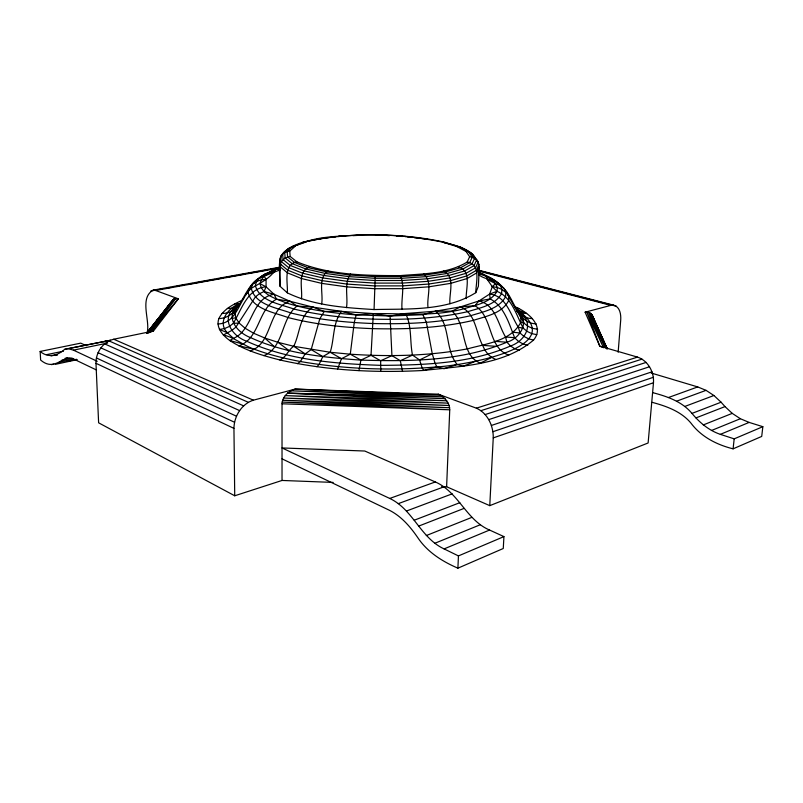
<?xml version="1.0" encoding="UTF-8"?>
<svg xmlns="http://www.w3.org/2000/svg" width="803" height="803" viewBox="0 0 803 803"><rect width="100%" height="100%" fill="white"/><g stroke="black" fill="none" stroke-linecap="round" stroke-linejoin="round"><path stroke-width="1.2" d="M515.375 307.489L518.879 308.663L516.741 309.607C573.733 348.653 457.77 365.957 436.993 366.891C391.473 370.856 345.4 369.32 300.352 361.511C284.784 358.55 269.326 354.846 254.471 349.275C243.47 345.661 234.777 337.421 223.344 335.012L231.866 330.384L235.921 327.122L255.354 296.969L259.399 293.727L264.067 291.539L266.064 286.801L266.074 279.404L264.177 276.182C242.365 282.204 243.098 317.677 218.858 318.59C215.595 327.634 222.933 335.654 229.788 340.502C244.865 350.439 262.44 355.518 279.775 359.945C326.901 370.595 375.613 373.084 423.773 370.444C460.952 366.148 503.601 365.405 533.553 340.07C545.428 325.928 527.149 311.444 514.673 306.646M147.21 332.532C150.261 320.236 139.1 298.214 153.102 290.154L155.672 290.505L178.316 298.816L153.463 331.027L113.735 339.227C103.055 341.737 95.687 352.517 95.979 363.297L98.618 422.82L234.727 495.782L282.024 480.455L282.024 403.779C282.335 396.602 288.638 391.061 295.153 389.104L438.227 394.173L476.37 408.175C487.672 413.113 493.514 426.032 493.243 437.896L489.77 505.649L446.619 486.748L441.64 486.558M300.683 243.7C319.182 235.701 340.833 236.504 360.708 234.827C388.803 234.436 417.078 236.052 444.561 242.225L460.912 247.404L472.606 254.099L478.156 261.919L479.281 266.837L478.387 286.239L475.788 292.673C445.896 311.454 408.004 308.653 374.068 309.556C344.728 307.679 314.224 305.863 287.333 292.854C288.066 283.278 282.746 264.418 296.899 261.818C329.471 275.278 365.666 275.6 400.386 275.6C422.84 273.672 447.311 274.134 467.165 262.029L469.675 256.749L466.041 251.469L456.817 246.531L442.844 242.225C454.99 245.327 471.662 248.107 476.952 261.316M301.446 298.907C302.821 289.17 296.789 271.294 309.767 266.787M321.642 303.996C323.549 293.918 317.396 277.938 328.046 270.972M346.494 307.659C348.231 296.909 343.744 283.62 350.459 274.004M374.068 309.556L375.252 275.59M402.022 309.496C401.048 298.475 405.134 286.119 400.386 275.6M428.019 307.499C426.523 297.17 433.108 282.214 423.793 274.024M449.941 303.775C448.817 293.908 455.783 276.774 443.597 271.043M446.619 486.748L449.74 409.801C449.72 402.845 444.511 396.662 438.227 394.173M466.192 298.686C465.73 289.03 472.104 270.651 458.362 266.927M457.901 568.173L458.443 555.917L503.933 536.605L503.27 548.499L457.901 568.173C442.453 561.508 427.738 552.313 418.122 538.151C410.554 527.059 401.6 516.449 389.425 510.276L282.024 458.834M239.836 303.705C223.465 315.378 236.212 332.342 250.666 337.661C285.105 353.461 323.519 357.465 360.898 360.105L371.016 355.327L373.335 313.602C403.799 313.17 434.533 316.954 464.355 308.633C475.848 305.06 490.513 302.741 496.987 291.338L497.268 287.464C494.668 279.585 486.216 276.132 479.331 272.819C489.93 276.523 500.159 282.636 506.713 291.951C515.004 302.992 519.129 323.489 536.153 323.85M475.788 292.673C475.788 283.228 481.569 264.307 467.165 262.029M618.149 352.236L620.719 320.006C621.08 314.505 620.006 306.836 613.743 305.19L478.387 270.139M613.743 305.19L610.842 305.361L585.126 312.186L599.771 346.133L637.522 357.114C648.011 360.597 654.234 372.03 653.481 382.75L648.121 442.975L489.77 505.649M234.727 495.782L233.944 428.38C234.105 416.315 241.542 403.909 253.387 400.185L295.153 389.104L440.566 395.257L290.957 390.81L442.935 396.853L287.625 393.139L446.719 400.817L285.246 395.598L448.124 403.136L283.61 398.037L449.108 405.495L282.636 400.265L449.63 407.743L282.174 402.082L449.74 409.801L282.024 403.779M733.089 448.837L734.183 438.86L762.85 426.684L761.716 436.43L733.089 448.837C716.808 444.762 701.24 436.882 691.022 423.191C681.215 411.407 666.49 406.198 652.156 402.333M337.541 369.089L341.496 358.7L350.279 354.193L354.243 322.565L356.181 314.886L373.335 313.602L390.067 316.011L422.96 314.716L435.447 311.193L460.531 306.856L474.914 305.712C493.433 316.693 487.421 347.689 508.751 355.087M239.816 303.795L236.614 307.629L234.948 312.648L235.741 317.807L239.093 323.027L245.045 328.196L253.587 333.215L264.659 337.973L278.099 342.359L293.707 346.274L330.184 352.276L350.279 354.193L360.898 360.105L358.961 370.665M287.333 292.854L280.076 286.33C280.528 276.252 277.597 265.331 281.12 255.715C286.591 247.926 295.504 244.594 304.196 241.844C350.74 231.987 399.623 232.85 446.147 242.857M360.898 360.105C409.811 361.521 461.022 361.35 506.894 342.208C520.916 338.143 530.653 320.568 516.871 310.349M316.934 366.73L319.072 364.472L322.816 356.612L330.184 352.276C334.48 339.077 332.572 322.766 341.596 311.403L373.335 313.602M297.552 363.659L300.352 361.511L305.23 353.892L311.183 349.606L319.805 318.791L324.261 311.454L341.596 311.403L356.181 314.886L390.067 316.011L405.555 313.521L435.447 311.193L452.009 311.152L460.531 306.856L478.949 300.964L490.141 298.907C504.284 306.254 509.182 323.96 514.603 337.712L518.407 341.315L522.894 343.915L527.782 345.34M356.181 314.886C332.442 313.04 308.593 310.018 285.838 302.771C276.373 298.726 262.36 295.353 260.052 283.68C261.888 274.335 272.448 270.862 280.297 267.851L155.672 290.505M279.775 359.945C286.219 357.335 288.147 349.998 293.707 346.274C300.061 333.787 299.399 314.836 313.04 307.147L341.596 311.403M490.141 298.907L489.649 294.049L492.289 286.681L495.531 283.61L499.998 285.396L503.812 288.237L524.158 323.298L528.073 326.359L532.67 328.387L537.659 329.24M171.44 302.51L174.1 298.897L178.316 298.816L151.014 331.729L148.525 332.874L174.1 298.897L146.869 333.024M263.886 355.669C284.392 347.006 280.638 318.711 297.02 306.043L313.04 307.147L324.261 311.454M479.281 266.837L476.681 272.91L467.065 278.561L450.754 283.349L428.722 286.832L402.614 288.678L374.519 288.699L346.816 286.882L321.832 283.389L301.537 278.551L287.364 272.819L280.066 266.656L279.795 260.523M479.05 264.297L476.46 270.3L466.864 275.891L450.593 280.618L428.641 284.061L402.604 285.878L374.589 285.898L346.976 284.091L322.063 280.628L301.838 275.851L287.695 270.179L280.408 264.087L280.137 258.024M297.02 306.043L289.993 301.266L276.533 299.208L274.064 294.279C251.038 297.833 253.346 330.053 233.452 338.354L227.169 332.603L219.41 329.471L224.489 328.588L229.216 326.52L233.302 323.398C241.352 309.858 247.525 288.297 266.064 286.801L274.064 294.279L289.993 301.266L313.04 307.147M469.675 256.749L472.264 257.171L476.651 259.841L474.081 265.602L464.686 270.962L448.817 275.479L427.427 278.771L402.082 280.498L374.83 280.498L347.95 278.761L323.699 275.449L303.976 270.862L290.164 265.412L283.027 259.57L282.696 253.748C288.899 246.32 297.712 245.276 306.224 241.864M250.155 350.931C273.14 343.784 267.108 308.392 289.993 301.266M383.121 235.088L389.294 235.691M350.279 354.193C389.435 356.833 429.033 356.03 467.697 348.823C486.166 343.644 511.19 341.165 520.866 322.154L520.856 317.034L518.437 311.986M217.944 323.97C237.246 323.458 239.224 299.128 251.259 288.397C259.971 283.058 269.979 278.641 275.65 269.507L280.438 268.383M218.858 318.59C223.445 309.165 233.392 304.237 242.526 300.161M242.556 299.82L243.851 297.813M245.798 294.791L247.093 292.784M249.673 288.769L252.915 283.75L254.742 282.445M165.438 310.349L169.192 305.451M154.276 323.93L147.371 332.854L154.397 324.091M155.812 321.953L171.942 301.145L146.839 333.004L172.816 299.87M147.17 333.285L174.1 298.897M160.59 316.241L169.122 305.451M148.525 332.874L175.947 298.425L151.014 331.729L153.463 331.027M259.821 278.169L264.87 274.054L280.217 267.68L278.681 268.774M474.914 305.712L478.949 300.964L489.649 294.049L496.987 291.338C511.782 297.351 516.389 315.198 523.215 328.176L527.159 331.418L531.797 333.636L536.826 334.68M222.04 313.401C228.343 313.722 234.175 310.56 238.29 305.933M456.817 246.531L458.955 246.651L470.719 252.624L474.643 258.225L472.084 263.826L462.859 269.035L447.311 273.432L426.383 276.613L401.6 278.29L374.971 278.29L348.703 276.603L324.984 273.371L305.682 268.915L292.141 263.625L285.115 257.934L284.764 252.262L289.732 251.118L295.313 246.15M292.934 246.26L287.153 251.369L287.554 256.87L294.44 262.39L307.659 267.529L326.47 271.846L349.556 274.977L375.111 276.613L401.028 276.623L425.148 274.997L445.535 271.916L460.701 267.66L469.725 262.611L472.264 257.171L468.48 251.73L466.041 251.469M235.159 308.914L236.614 307.629M86.312 345.691L80.722 343.142L40.15 351.443L40.642 360.075C51.141 368.989 58.017 362.083 67.542 357.757M269.216 272.438L271.745 270.711L275.65 269.507M238.933 305.06C218.888 314.896 230.27 335.754 246.912 341.315C288.628 360.316 335.433 363.729 380.652 365.355C424.345 365.104 469.865 363.649 510.537 345.983C526.326 340.653 535.551 321.622 518.045 311.644L522.151 313.15L526.597 313.501L516.741 309.607M239.043 305.05L236.152 306.907L231.896 308.282L227.339 308.482M254.471 349.275L238.742 345.842C260.112 338.705 257.592 309.025 276.533 299.208M233.452 338.354L229.788 340.502L242.576 343.955M64.652 349.335L110.332 340.301L64.652 349.335C57.655 355.719 48.19 358.319 40.15 351.443M103.999 341.917L105.956 340.813M495.632 359.363L491.657 357.415L480.324 363.127C459.898 354.956 467.446 324.663 452.009 311.152M265.311 274.506C257.723 277.888 250.345 284.001 248.067 292.192C252.082 309.275 274.074 312.317 288.096 317.566C315.569 324.613 343.935 327.504 372.221 328.628C406.027 329.481 440.185 328.096 473.228 320.387C485.775 316.342 502.026 313.541 508.62 300.683L508.771 296.297L506.713 291.951L505.057 290.264M405.555 313.521C412.08 326.179 409.681 341.506 412.501 355.097L419.567 359.945L432.275 353.762L426.373 322.344L422.96 314.716M371.016 355.327L380.642 360.788L391.924 355.629L400.326 360.738L412.501 355.097M264.177 276.182L280.046 269.858M489.579 530.05C466.212 520.133 458.523 491.998 435.316 481.951L364.783 451.025L282.024 447.944L389.746 498.452C413.123 509.403 420.561 538.1 444.099 548.901L489.579 530.05L503.933 536.605M653.02 392.727C667.373 396.501 682.149 401.63 691.985 413.404C699.543 422.589 708.939 430.488 720.341 434.353L749.129 422.408L762.85 426.684M434.925 543.24L480.395 524.7M711.498 430.488L740.366 418.724L749.129 422.408M475.506 361.3L463.04 366.278L457.158 364.492L444.069 368.738L436.993 366.891L423.773 370.444L422.187 368.045L419.567 359.945M426.303 535.561L471.793 517.393M703.277 424.938L732.236 413.374L740.366 418.724M299.609 244.132L288.839 248.358L281.12 255.715C280.889 265.803 279.012 275.921 280.076 286.33M418.534 526.166L464.054 508.399M695.97 417.911L725.009 406.589L732.236 413.374M414.258 520.214L459.818 502.688M691.985 413.404L721.074 402.213L725.009 406.589M232.428 313.592L234.948 312.648M406.609 510.969L452.189 493.845M684.768 406.469L713.927 395.508L721.074 402.213M398.318 503.632L443.908 486.849M676.799 401.109L706.038 390.348L713.927 395.508M302.309 242.476L321.581 238.481M389.746 498.452L435.316 481.951M668.427 397.535L697.727 386.926L706.038 390.348M493.243 437.896L653.481 382.75M492.932 431.703L653.341 377.29M491.396 425.46L651.996 371.819M488.746 419.608L649.527 366.75M485.183 414.549L646.124 362.414M480.957 410.654L642.029 359.132M476.37 408.175L637.522 357.114M404.832 236.363L406.117 236.684M59.281 362.173L73.756 359.092M51.482 364.672L53.881 364.16M67.061 361.34L76.646 359.292M55.568 364.291L77.198 359.664M61.339 360.417L72.21 358.108M68.907 348.863L73.464 350.158L107.672 343.042M51.011 355.94L57.013 354.685M55.096 355.498L57.505 354.996M46.704 354.645L63.467 351.172M150.753 291.037L156.916 289.913M159.375 289.471L161.845 289.02M167.998 287.906L170.457 287.464M176.62 286.34L179.079 285.898M181.538 285.446L184.007 285.005M190.16 283.881L192.63 283.439M195.089 282.987L214.792 279.414M217.252 278.972L223.415 277.848M225.874 277.406L232.037 276.292M234.496 275.841L236.955 275.399M239.424 274.947L245.577 273.833M248.037 273.381L259.128 271.374M261.587 270.922L267.74 269.808M270.209 269.366L276.362 268.242M153.102 290.154L280.086 267.148M231.776 318.45L235.741 317.807M296.899 261.818L290.164 256.458L285.115 257.934L281.421 261.668L288.648 267.65L302.661 273.221L322.706 277.918L347.368 281.321L374.7 283.098L402.423 283.088L428.19 281.311L449.941 277.938L466.051 273.301L475.577 267.811L478.156 261.919L476.651 259.841M585.126 312.186L588.418 312.056L591.901 314.545L607.259 348.753M318.52 238.913L322.214 238.451M324.673 238.15L328.377 237.688M332.071 237.236L335.764 236.775M65.113 358.268L69.359 357.837L73.916 359.182L96.531 370.012M266.074 279.404L261.136 279.856L256.528 281.502L252.533 284.232L251.259 288.397C255.404 304.959 276.794 307.77 290.495 312.859C317.285 319.634 344.919 322.415 372.482 323.509C405.425 324.342 438.699 323.027 470.919 315.629C483.175 311.715 498.994 309.095 505.589 296.658L505.78 292.433L501.865 289.421L497.268 287.464L492.289 286.681L487.23 279.404L486.427 276.232L478.638 273.733M425.138 238.782L427.487 239.224L421.545 238.521M233.302 323.398L239.093 323.027M345.561 236.072L338.234 236.473L340.291 236.162M352.898 235.67L360.236 235.269M273.572 272.568C265.592 271.916 256.92 277.487 255.334 285.497C259.6 301.436 280.237 304.036 293.537 308.934C319.443 315.408 346.133 318.068 372.773 319.122C404.602 319.925 436.742 318.671 467.888 311.624C479.792 307.87 495.07 305.411 501.634 293.476L501.865 289.421C499.115 277.979 485.644 281.11 478.548 274.506M234.606 303.875L238.882 303.805C228.142 308.272 217.131 321.993 227.169 332.603M376.005 235.319L383.282 235.339M287.625 393.139L444.952 398.679M282.024 480.455L333.145 482.412M396.501 236.122L402.514 236.473M495.29 341.385L506.894 342.208L510.537 345.983L514.823 348.763L519.501 350.369M460.531 306.856C475.747 312.949 475.928 332.854 482.613 345.37L496.977 346.394M478.949 300.964C495.531 304.578 498.091 324.743 505.539 336.969L514.603 337.712M532.419 318.58C526.427 318.731 521.197 315.499 517.122 311.373M513.247 332.221L520.033 333.014L523.947 336.437L528.555 338.836L533.553 340.07M407.302 236.825L410.865 237.246M414.428 237.668L417.992 238.1M489.649 294.049C506.492 295.825 510.628 315.479 518.347 327.243L523.215 328.176M478.658 270.551L616.333 306.244M479.07 271.153L610.842 305.361M264.067 291.539L274.064 294.279M651.133 373.004L697.727 386.926M720.341 434.353L734.183 438.86M520.866 322.154L524.158 323.298M486.427 276.232C492.199 278.44 497.94 282.034 501.875 286.832M478.578 272.488L483.045 274.144L485.413 275.941M602.591 347.358L599.771 346.133L586.772 311.925L603.525 347.769L588.418 312.056L605.382 347.709L589.793 312.538M113.735 339.227L253.387 400.185M108.977 340.904L248.338 402.303M104.581 343.845L243.63 405.856M100.847 347.86L239.575 410.594M98.046 352.678L236.473 416.205M96.39 357.947L234.556 422.268M73.464 350.158L97.263 361.31M95.979 363.297L233.944 428.38M490.583 278.651L492.771 279.705M444.099 548.901L458.443 555.917M487.23 279.404L495.531 283.61M260.052 283.68L266.064 286.801M330.184 352.276L341.496 358.7M311.183 349.606L322.816 356.612M293.707 346.274L305.23 353.892M520.856 317.034L522.954 318.44M435.447 311.193C451.065 324.211 444.46 349.295 457.158 364.492M278.099 342.359L289.04 350.59M491.657 357.415L488.023 354.284L484.942 350.188L482.613 345.37M264.659 337.973L274.546 346.796M492.289 286.681L496.987 291.338M516.72 310.38L519.712 313.682M436.993 366.891L435.075 363.368L432.275 353.762M592.805 317.446L594.33 320.788L591.901 314.545L606.958 348.773M595.344 323.017L606.998 348.622M606.917 348.763L590.978 313.391L605.472 347.649M592.514 315.93L607.038 348.552M595.314 323.087L606.335 347.91M402.534 371.347L400.326 360.738M518.347 327.243L520.033 333.014M505.539 336.969L506.894 342.208M390.067 316.011L391.924 355.629M289.732 251.118L290.164 256.458M380.783 371.428L380.642 360.788"/></g></svg>
